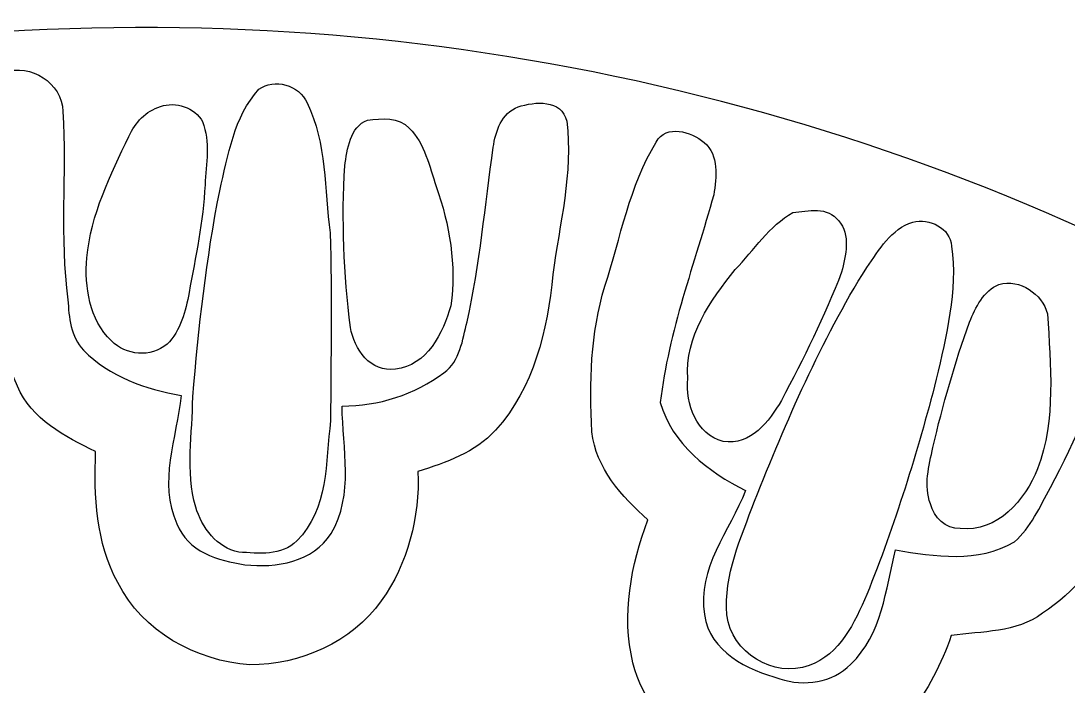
# Model space of a CAD drawing. Header units: centimetres. Extents: x -13.3 to 13.4, y -13.6 to 13.3.
# Drawn here: x -0.69 to 5.39, y 9.46 to 13.33 of the extents above; entities that cross this region are included whole.
import ezdxf

# ---------------------------------------------------------------- set-up
doc = ezdxf.new("R2010")
doc.units = ezdxf.units.CM
doc.header["$MEASUREMENT"] = 0
doc.layers.add('Camada 1', color=7, linetype='Continuous')

msp = doc.modelspace()

# ---------------------------------------------------------------- linework, layer by layer
at = {"layer": 'Camada 1', "color": 156}
for points, knots in [([(-0.41027, 13.28701), (0.94933, 13.33217), (2.31493, 13.1646), (3.62479, 12.79771), (3.62479, 12.79771), (6.18596, 12.08158), (8.51534, 10.56993), (10.21997, 8.53016), (10.21997, 8.53016), (12.17999, 6.20253), (13.30854, 3.18593), (13.32583, 0.14076), (13.32583, 0.14076), (13.35263, -1.51129), (13.05489, -3.16688), (12.47352, -4.71275), (12.47352, -4.71275), (11.49385, -7.30778), (9.6834, -9.58108), (7.36669, -11.10755), (7.36669, -11.10755), (4.84893, -12.7896), (1.74025, -13.5643), (-1.27246, -13.25915), (-1.27246, -13.25915), (-2.8956, -13.10181), (-4.48944, -12.64355), (-5.94465, -11.90766), (-5.94465, -11.90766), (-8.31814, -10.72056), (-10.31592, -8.80356), (-11.60533, -6.48475), (-11.60533, -6.48475), (-12.63332, -4.6475), (-13.21329, -2.56187), (-13.27784, -0.45755), (-13.27784, -0.45755), (-13.27291, -0.24553), (-13.30783, -0.03386), (-13.28384, 0.1778), (-13.28384, 0.1778), (-13.25809, 2.19957), (-12.76244, 4.21462), (-11.84098, 6.01451), (-11.84098, 6.01451), (-11.33933, 6.9984), (-10.71633, 7.92162), (-9.98643, 8.751), (-9.98643, 8.751), (-9.69009, 9.10025), (-9.35284, 9.4114), (-9.03146, 9.73701), (-9.03146, 9.73701), (-7.73148, 10.9421), (-6.19019, 11.8872), (-4.52437, 12.49397), (-4.52437, 12.49397), (-3.20674, 12.97552), (-1.81186, 13.24081), (-0.41027, 13.28701)], [0, 0, 0, 0, 0.0625, 0.0625, 0.0625, 0.0625, 0.125, 0.125, 0.125, 0.125, 0.1875, 0.1875, 0.1875, 0.1875, 0.25, 0.25, 0.25, 0.25, 0.3125, 0.3125, 0.3125, 0.3125, 0.375, 0.375, 0.375, 0.375, 0.4375, 0.4375, 0.4375, 0.4375, 0.5, 0.5, 0.5, 0.5, 0.5625, 0.5625, 0.5625, 0.5625, 0.625, 0.625, 0.625, 0.625, 0.6875, 0.6875, 0.6875, 0.6875, 0.75, 0.75, 0.75, 0.75, 0.8125, 0.8125, 0.8125, 0.8125, 0.875, 0.875, 0.875, 0.875, 1, 1, 1, 1]), ([(-0.79304, 13.03478), (-0.79304, 13.03478), (-0.79304, 13.03478), (-0.79304, 13.03478), (-0.79304, 13.03478), (-0.88618, 12.95223), (-0.88053, 12.81465), (-0.89429, 12.70105), (-0.89429, 12.70105), (-0.90557, 12.20011), (-0.92816, 11.67518), (-0.71472, 11.20845), (-0.71472, 11.20845), (-0.63253, 11.01583), (-0.43814, 10.91529), (-0.26034, 10.82815), (-0.26034, 10.82815), (-0.26987, 10.56993), (-0.25858, 10.29863), (-0.13158, 10.06651), (-0.13158, 10.06651), (0.01235, 9.78217), (0.3249, 9.60966), (0.63641, 9.58814), (0.63641, 9.58814), (0.9285, 9.58779), (1.22802, 9.71902), (1.40088, 9.95997), (1.40088, 9.95997), (1.55539, 10.17658), (1.62453, 10.44821), (1.61395, 10.71244), (1.61395, 10.71244), (1.77587, 10.76466), (1.94768, 10.82145), (2.06445, 10.95269), (2.06445, 10.95269), (2.28952, 11.19716), (2.36643, 11.53618), (2.39818, 11.85757), (2.39818, 11.85757), (2.43592, 12.15284), (2.51741, 12.44987), (2.47896, 12.74903), (2.47896, 12.74903), (2.45075, 12.8778), (2.2927, 12.86474), (2.19604, 12.83193), (2.19604, 12.83193), (2.09937, 12.79877), (2.0655, 12.6887), (2.05139, 12.59733), (2.05139, 12.59733), (2.00235, 12.25938), (1.9752, 11.91718), (1.90005, 11.58346), (1.90005, 11.58346), (1.87218, 11.47903), (1.85949, 11.35415), (1.76459, 11.28641), (1.76459, 11.28641), (1.5949, 11.15976), (1.3843, 11.09168), (1.17264, 11.09309), (1.17264, 11.09309), (1.17651, 10.8465), (1.24283, 10.57733), (1.10912, 10.35155), (1.10912, 10.35155), (1.00365, 10.18716), (0.78846, 10.14835), (0.60749, 10.17058), (0.60749, 10.17058), (0.45332, 10.19209), (0.27199, 10.24784), (0.21271, 10.40835), (0.21271, 10.40835), (0.10089, 10.64965), (0.21132, 10.90753), (0.23741, 11.15377), (0.23741, 11.15377), (0.03069, 11.19222), (-0.18133, 11.26172), (-0.33019, 11.418), (-0.33019, 11.418), (-0.40674, 11.49526), (-0.41416, 11.60921), (-0.42192, 11.71151), (-0.42192, 11.71151), (-0.46918, 12.07417), (-0.42969, 12.44105), (-0.45013, 12.80512), (-0.45013, 12.80512), (-0.4579, 12.97516), (-0.63465, 13.08381), (-0.79304, 13.03478)], [0, 0, 0, 0, 0.04, 0.04, 0.04, 0.04, 0.08, 0.08, 0.08, 0.08, 0.12, 0.12, 0.12, 0.12, 0.16, 0.16, 0.16, 0.16, 0.2, 0.2, 0.2, 0.2, 0.24, 0.24, 0.24, 0.24, 0.28, 0.28, 0.28, 0.28, 0.32, 0.32, 0.32, 0.32, 0.36, 0.36, 0.36, 0.36, 0.4, 0.4, 0.4, 0.4, 0.44, 0.44, 0.44, 0.44, 0.48, 0.48, 0.48, 0.48, 0.52, 0.52, 0.52, 0.52, 0.56, 0.56, 0.56, 0.56, 0.6, 0.6, 0.6, 0.6, 0.64, 0.64, 0.64, 0.64, 0.68, 0.68, 0.68, 0.68, 0.72, 0.72, 0.72, 0.72, 0.76, 0.76, 0.76, 0.76, 0.8, 0.8, 0.8, 0.8, 0.84, 0.84, 0.84, 0.84, 0.88, 0.88, 0.88, 0.88, 0.92, 0.92, 0.92, 0.92, 1, 1, 1, 1]), ([(0.68932, 12.93459), (0.68932, 12.93459), (0.68932, 12.93459), (0.68932, 12.93459), (0.68932, 12.93459), (0.54222, 12.77513), (0.51047, 12.5483), (0.46143, 12.3451), (0.46143, 12.3451), (0.38311, 11.94928), (0.33796, 11.54747), (0.30444, 11.14565), (0.30444, 11.14565), (0.30339, 10.93257), (0.26175, 10.71456), (0.32173, 10.50572), (0.32173, 10.50572), (0.35772, 10.38754), (0.4445, 10.26689), (0.57255, 10.24361), (0.57255, 10.24361), (0.6865, 10.23654), (0.82161, 10.21891), (0.90945, 10.30993), (0.90945, 10.30993), (1.09431, 10.4916), (1.07667, 10.76924), (1.10559, 11.00666), (1.10559, 11.00666), (1.10771, 11.37108), (1.11337, 11.7355), (1.10348, 12.09992), (1.10348, 12.09992), (1.06856, 12.35215), (1.08444, 12.62062), (0.96943, 12.85521), (0.96943, 12.85521), (0.92428, 12.95929), (0.77716, 13.00233), (0.68932, 12.93459)], [0, 0, 0, 0, 0.0909091, 0.0909091, 0.0909091, 0.0909091, 0.1818182, 0.1818182, 0.1818182, 0.1818182, 0.2727273, 0.2727273, 0.2727273, 0.2727273, 0.3636364, 0.3636364, 0.3636364, 0.3636364, 0.4545455, 0.4545455, 0.4545455, 0.4545455, 0.5454545, 0.5454545, 0.5454545, 0.5454545, 0.6363636, 0.6363636, 0.6363636, 0.6363636, 0.7272727, 0.7272727, 0.7272727, 0.7272727, 0.8181818, 0.8181818, 0.8181818, 0.8181818, 1, 1, 1, 1]), ([(0.11747, 12.83441), (0.11747, 12.83441), (0.11747, 12.83441), (0.11747, 12.83441), (0.11747, 12.83441), (0.03104, 12.81007), (-0.03033, 12.74021), (-0.06667, 12.66119), (-0.06667, 12.66119), (-0.17392, 12.43647), (-0.28821, 12.20646), (-0.31114, 11.95492), (-0.31114, 11.95492), (-0.32526, 11.78525), (-0.29739, 11.59509), (-0.16791, 11.47233), (-0.16791, 11.47233), (-0.08466, 11.38696), (0.06208, 11.37355), (0.15487, 11.45187), (0.15487, 11.45187), (0.23424, 11.53159), (0.26317, 11.64519), (0.28292, 11.75243), (0.28292, 11.75243), (0.32032, 11.96057), (0.36653, 12.168), (0.3757, 12.38002), (0.3757, 12.38002), (0.38417, 12.50208), (0.4064, 12.62838), (0.36194, 12.74657), (0.36194, 12.74657), (0.31679, 12.82876), (0.20355, 12.86615), (0.11747, 12.83441)], [0, 0, 0, 0, 0.1, 0.1, 0.1, 0.1, 0.2, 0.2, 0.2, 0.2, 0.3, 0.3, 0.3, 0.3, 0.4, 0.4, 0.4, 0.4, 0.5, 0.5, 0.5, 0.5, 0.6, 0.6, 0.6, 0.6, 0.7, 0.7, 0.7, 0.7, 0.8, 0.8, 0.8, 0.8, 1, 1, 1, 1]), ([(1.32115, 12.75468), (1.32115, 12.75468), (1.32115, 12.75468), (1.32115, 12.75468), (1.32115, 12.75468), (1.21778, 12.71869), (1.20332, 12.58428), (1.18816, 12.48974), (1.18816, 12.48974), (1.16981, 12.17682), (1.18109, 11.86144), (1.22166, 11.55029), (1.22166, 11.55029), (1.24142, 11.42365), (1.33879, 11.28641), (1.48271, 11.30758), (1.48271, 11.30758), (1.66546, 11.32699), (1.76142, 11.51784), (1.80481, 11.67659), (1.80481, 11.67659), (1.83938, 11.91048), (1.79704, 12.14861), (1.72013, 12.37014), (1.72013, 12.37014), (1.67922, 12.48727), (1.65417, 12.6185), (1.56316, 12.70917), (1.56316, 12.70917), (1.50247, 12.77584), (1.40158, 12.7642), (1.32115, 12.75468)], [0, 0, 0, 0, 0.1111111, 0.1111111, 0.1111111, 0.1111111, 0.2222222, 0.2222222, 0.2222222, 0.2222222, 0.3333333, 0.3333333, 0.3333333, 0.3333333, 0.4444444, 0.4444444, 0.4444444, 0.4444444, 0.5555556, 0.5555556, 0.5555556, 0.5555556, 0.6666667, 0.6666667, 0.6666667, 0.6666667, 0.7777778, 0.7777778, 0.7777778, 0.7777778, 1, 1, 1, 1]), ([(2.99861, 12.62803), (2.99861, 12.62803), (2.99861, 12.62803), (2.99861, 12.62803), (2.99861, 12.62803), (2.84373, 12.37226), (2.79188, 12.07099), (2.70087, 11.78947), (2.70087, 11.78947), (2.61549, 11.51572), (2.6109, 11.2268), (2.62502, 10.94316), (2.62502, 10.94316), (2.64829, 10.73185), (2.79929, 10.56675), (2.95063, 10.43092), (2.95063, 10.43092), (2.85221, 10.16846), (2.7961, 9.87707), (2.86385, 9.60013), (2.86385, 9.60013), (2.91747, 9.38212), (3.07162, 9.20326), (3.25332, 9.07768), (3.25332, 9.07768), (3.48473, 8.91645), (3.79694, 8.90129), (4.05729, 8.99406), (4.05729, 8.99406), (4.38962, 9.11754), (4.60409, 9.43433), (4.71416, 9.75818), (4.71416, 9.75818), (4.89408, 9.785), (5.09093, 9.7737), (5.24474, 9.888), (5.24474, 9.888), (5.62785, 10.13389), (5.76403, 10.59074), (5.96194, 10.97455), (5.96194, 10.97455), (6.03744, 11.15518), (6.15879, 11.34321), (6.11893, 11.54712), (6.11893, 11.54712), (5.99934, 11.66777), (5.77285, 11.63813), (5.70159, 11.47903), (5.70159, 11.47903), (5.56048, 11.19434), (5.44052, 10.89906), (5.29096, 10.61861), (5.29096, 10.61861), (5.22922, 10.50854), (5.17842, 10.38647), (5.08141, 10.30252), (5.08141, 10.30252), (4.87079, 10.18011), (4.61892, 10.21749), (4.39067, 10.25666), (4.39067, 10.25666), (4.33317, 10.02806), (4.31236, 9.76383), (4.13066, 9.59272), (4.13066, 9.59272), (4.02554, 9.48231), (3.85833, 9.46043), (3.71792, 9.50736), (3.71792, 9.50736), (3.53094, 9.55851), (3.3087, 9.66434), (3.28012, 9.88025), (3.28012, 9.88025), (3.23356, 10.14976), (3.42864, 10.36601), (3.51825, 10.60167), (3.51825, 10.60167), (3.30305, 10.70786), (3.09068, 10.87437), (3.0226, 11.11391), (3.0226, 11.11391), (3.07092, 11.52771), (3.22262, 11.92141), (3.33375, 12.32146), (3.33375, 12.32146), (3.34892, 12.42306), (3.3669, 12.55218), (3.27695, 12.62556), (3.27695, 12.62556), (3.2025, 12.6887), (3.05822, 12.73315), (2.99861, 12.62803)], [0, 0, 0, 0, 0.0416667, 0.0416667, 0.0416667, 0.0416667, 0.0833333, 0.0833333, 0.0833333, 0.0833333, 0.125, 0.125, 0.125, 0.125, 0.1666667, 0.1666667, 0.1666667, 0.1666667, 0.2083333, 0.2083333, 0.2083333, 0.2083333, 0.25, 0.25, 0.25, 0.25, 0.2916667, 0.2916667, 0.2916667, 0.2916667, 0.3333333, 0.3333333, 0.3333333, 0.3333333, 0.375, 0.375, 0.375, 0.375, 0.4166667, 0.4166667, 0.4166667, 0.4166667, 0.4583333, 0.4583333, 0.4583333, 0.4583333, 0.5, 0.5, 0.5, 0.5, 0.5416667, 0.5416667, 0.5416667, 0.5416667, 0.5833333, 0.5833333, 0.5833333, 0.5833333, 0.625, 0.625, 0.625, 0.625, 0.6666667, 0.6666667, 0.6666667, 0.6666667, 0.7083333, 0.7083333, 0.7083333, 0.7083333, 0.75, 0.75, 0.75, 0.75, 0.7916667, 0.7916667, 0.7916667, 0.7916667, 0.8333333, 0.8333333, 0.8333333, 0.8333333, 0.875, 0.875, 0.875, 0.875, 0.9166667, 0.9166667, 0.9166667, 0.9166667, 1, 1, 1, 1]), ([(3.79411, 12.21916), (3.79411, 12.21916), (3.79411, 12.21916), (3.79411, 12.21916), (3.79411, 12.21916), (3.65512, 12.13979), (3.56763, 11.99973), (3.45897, 11.88684), (3.45897, 11.88684), (3.31364, 11.70727), (3.16476, 11.49597), (3.18311, 11.25325), (3.18311, 11.25325), (3.17041, 11.1065), (3.23003, 10.92658), (3.38878, 10.88743), (3.38878, 10.88743), (3.54682, 10.86097), (3.6576, 11.00454), (3.72674, 11.1259), (3.72674, 11.1259), (3.85655, 11.36791), (3.97827, 11.6152), (4.07704, 11.87167), (4.07704, 11.87167), (4.10033, 11.96692), (4.13278, 12.09075), (4.05799, 12.17118), (4.05799, 12.17118), (3.99837, 12.25479), (3.88126, 12.22762), (3.79411, 12.21916)], [0, 0, 0, 0, 0.1111111, 0.1111111, 0.1111111, 0.1111111, 0.2222222, 0.2222222, 0.2222222, 0.2222222, 0.3333333, 0.3333333, 0.3333333, 0.3333333, 0.4444444, 0.4444444, 0.4444444, 0.4444444, 0.5555556, 0.5555556, 0.5555556, 0.5555556, 0.6666667, 0.6666667, 0.6666667, 0.6666667, 0.7777778, 0.7777778, 0.7777778, 0.7777778, 1, 1, 1, 1]), ([(4.49121, 12.16201), (4.49121, 12.16201), (4.49121, 12.16201), (4.49121, 12.16201), (4.49121, 12.16201), (4.36455, 12.12497), (4.29541, 11.99937), (4.22275, 11.89884), (4.22275, 11.89884), (3.95605, 11.47127), (3.75708, 11.00596), (3.57011, 10.53958), (3.57011, 10.53958), (3.4932, 10.32686), (3.39019, 10.1099), (3.40995, 9.87813), (3.40995, 9.87813), (3.4357, 9.65941), (3.68229, 9.50771), (3.88832, 9.58461), (3.88832, 9.58461), (4.06681, 9.64847), (4.15361, 9.83368), (4.2231, 9.9963), (4.2231, 9.9963), (4.3875, 10.40341), (4.51767, 10.82357), (4.62738, 11.24832), (4.62738, 11.24832), (4.68488, 11.50126), (4.75297, 11.76266), (4.71628, 12.02266), (4.71628, 12.02266), (4.70923, 12.13026), (4.58681, 12.18564), (4.49121, 12.16201)], [0, 0, 0, 0, 0.1, 0.1, 0.1, 0.1, 0.2, 0.2, 0.2, 0.2, 0.3, 0.3, 0.3, 0.3, 0.4, 0.4, 0.4, 0.4, 0.5, 0.5, 0.5, 0.5, 0.6, 0.6, 0.6, 0.6, 0.7, 0.7, 0.7, 0.7, 0.8, 0.8, 0.8, 0.8, 1, 1, 1, 1]), ([(4.9918, 11.80041), (4.9918, 11.80041), (4.9918, 11.80041), (4.9918, 11.80041), (4.9918, 11.80041), (4.90185, 11.76301), (4.85563, 11.66671), (4.82106, 11.58134), (4.82106, 11.58134), (4.73428, 11.34321), (4.66583, 11.09873), (4.60728, 10.85215), (4.60728, 10.85215), (4.58645, 10.7449), (4.55224, 10.63059), (4.59386, 10.52407), (4.59386, 10.52407), (4.61539, 10.44786), (4.68066, 10.37519), (4.76637, 10.38119), (4.76637, 10.38119), (4.98191, 10.35719), (5.1449, 10.54593), (5.21652, 10.72868), (5.21652, 10.72868), (5.32518, 11.01583), (5.29025, 11.32945), (5.27437, 11.62896), (5.27437, 11.62896), (5.24121, 11.74608), (5.11493, 11.83322), (4.9918, 11.80041)], [0, 0, 0, 0, 0.1111111, 0.1111111, 0.1111111, 0.1111111, 0.2222222, 0.2222222, 0.2222222, 0.2222222, 0.3333333, 0.3333333, 0.3333333, 0.3333333, 0.4444444, 0.4444444, 0.4444444, 0.4444444, 0.5555556, 0.5555556, 0.5555556, 0.5555556, 0.6666667, 0.6666667, 0.6666667, 0.6666667, 0.7777778, 0.7777778, 0.7777778, 0.7777778, 1, 1, 1, 1])]:
    msp.add_open_spline(points, degree=3, knots=knots, dxfattribs=at)

doc.saveas('drawing.dxf')
